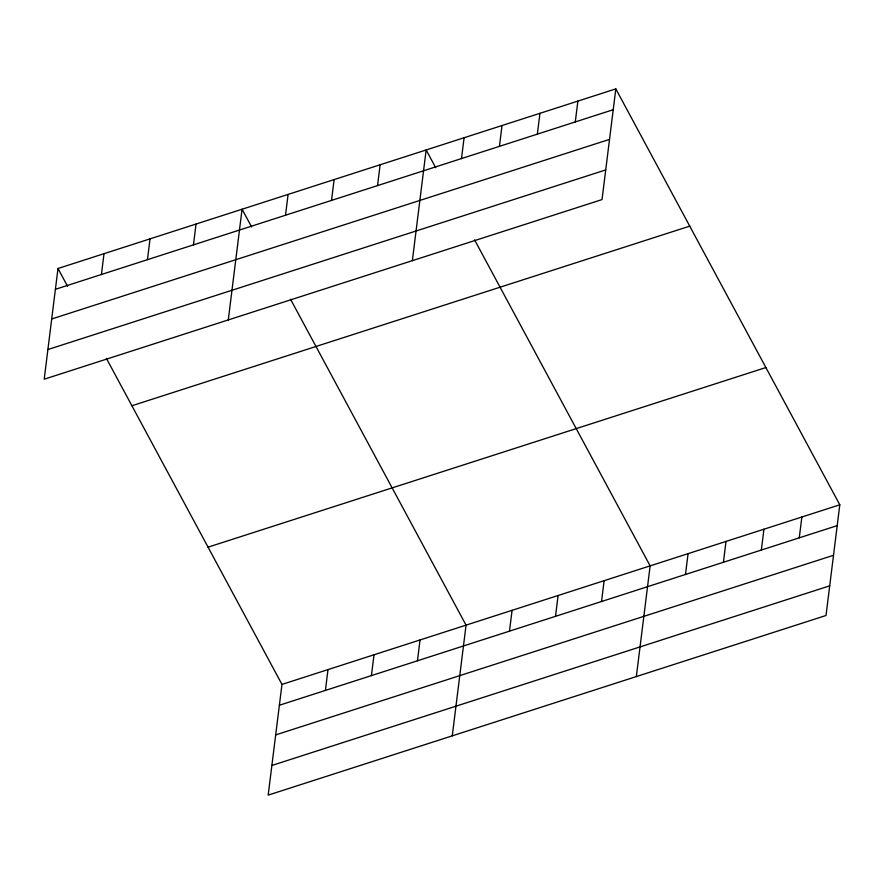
<?xml version="1.0" encoding="UTF-8"?>
<svg xmlns="http://www.w3.org/2000/svg" width="884" height="884" viewBox="0 0 884 884"><rect width="100%" height="100%" fill="white"/><g stroke="black" fill="none" stroke-linecap="round" stroke-linejoin="round"><path stroke-width="1.33" d="M57.99 268.504L44.2 379.203L602.026 199.585L615.816 88.886L57.99 268.504L67.549 286.25M101.417 274.504L104.014 253.686M147.44 259.686L150.026 238.868M193.452 244.868L196.049 224.039M228.282 319.931L242.072 209.221L251.631 226.978M285.499 215.232L288.096 194.403M331.522 200.414L334.108 179.585M106.411 358.418L281.974 684.415L268.183 795.114L826.01 615.496L839.8 504.797L615.816 88.886M377.534 185.596L380.131 164.767M325.4 690.426L327.997 669.597M412.364 260.658L426.154 149.948L435.713 167.706M371.424 675.608L374.02 654.779M461.492 158.567L464.089 137.738M417.447 660.79L420.033 639.961M499.427 146.357L502.013 125.528M452.265 735.842L466.056 625.143L290.493 299.146M537.35 134.136L539.947 113.307M509.482 631.154L512.079 610.325M575.285 121.926L577.882 101.096M555.506 616.336L558.102 595.507M601.529 601.518L604.115 580.689M636.347 676.569L650.138 565.87L474.575 239.873M685.476 574.478L688.072 553.66M723.41 562.268L726.007 541.439M761.345 550.058L763.931 529.229M799.269 537.837L801.865 517.018M55.394 289.322L613.22 109.715M51.703 318.98L609.529 139.374M47.891 349.545L605.717 169.927M131.904 405.756L689.73 226.138M208.06 547.163L765.887 367.545M281.974 684.415L839.8 504.797M279.377 705.244L837.203 525.626M275.686 734.902L833.513 555.285M271.885 765.456L829.7 585.838"/></g></svg>
